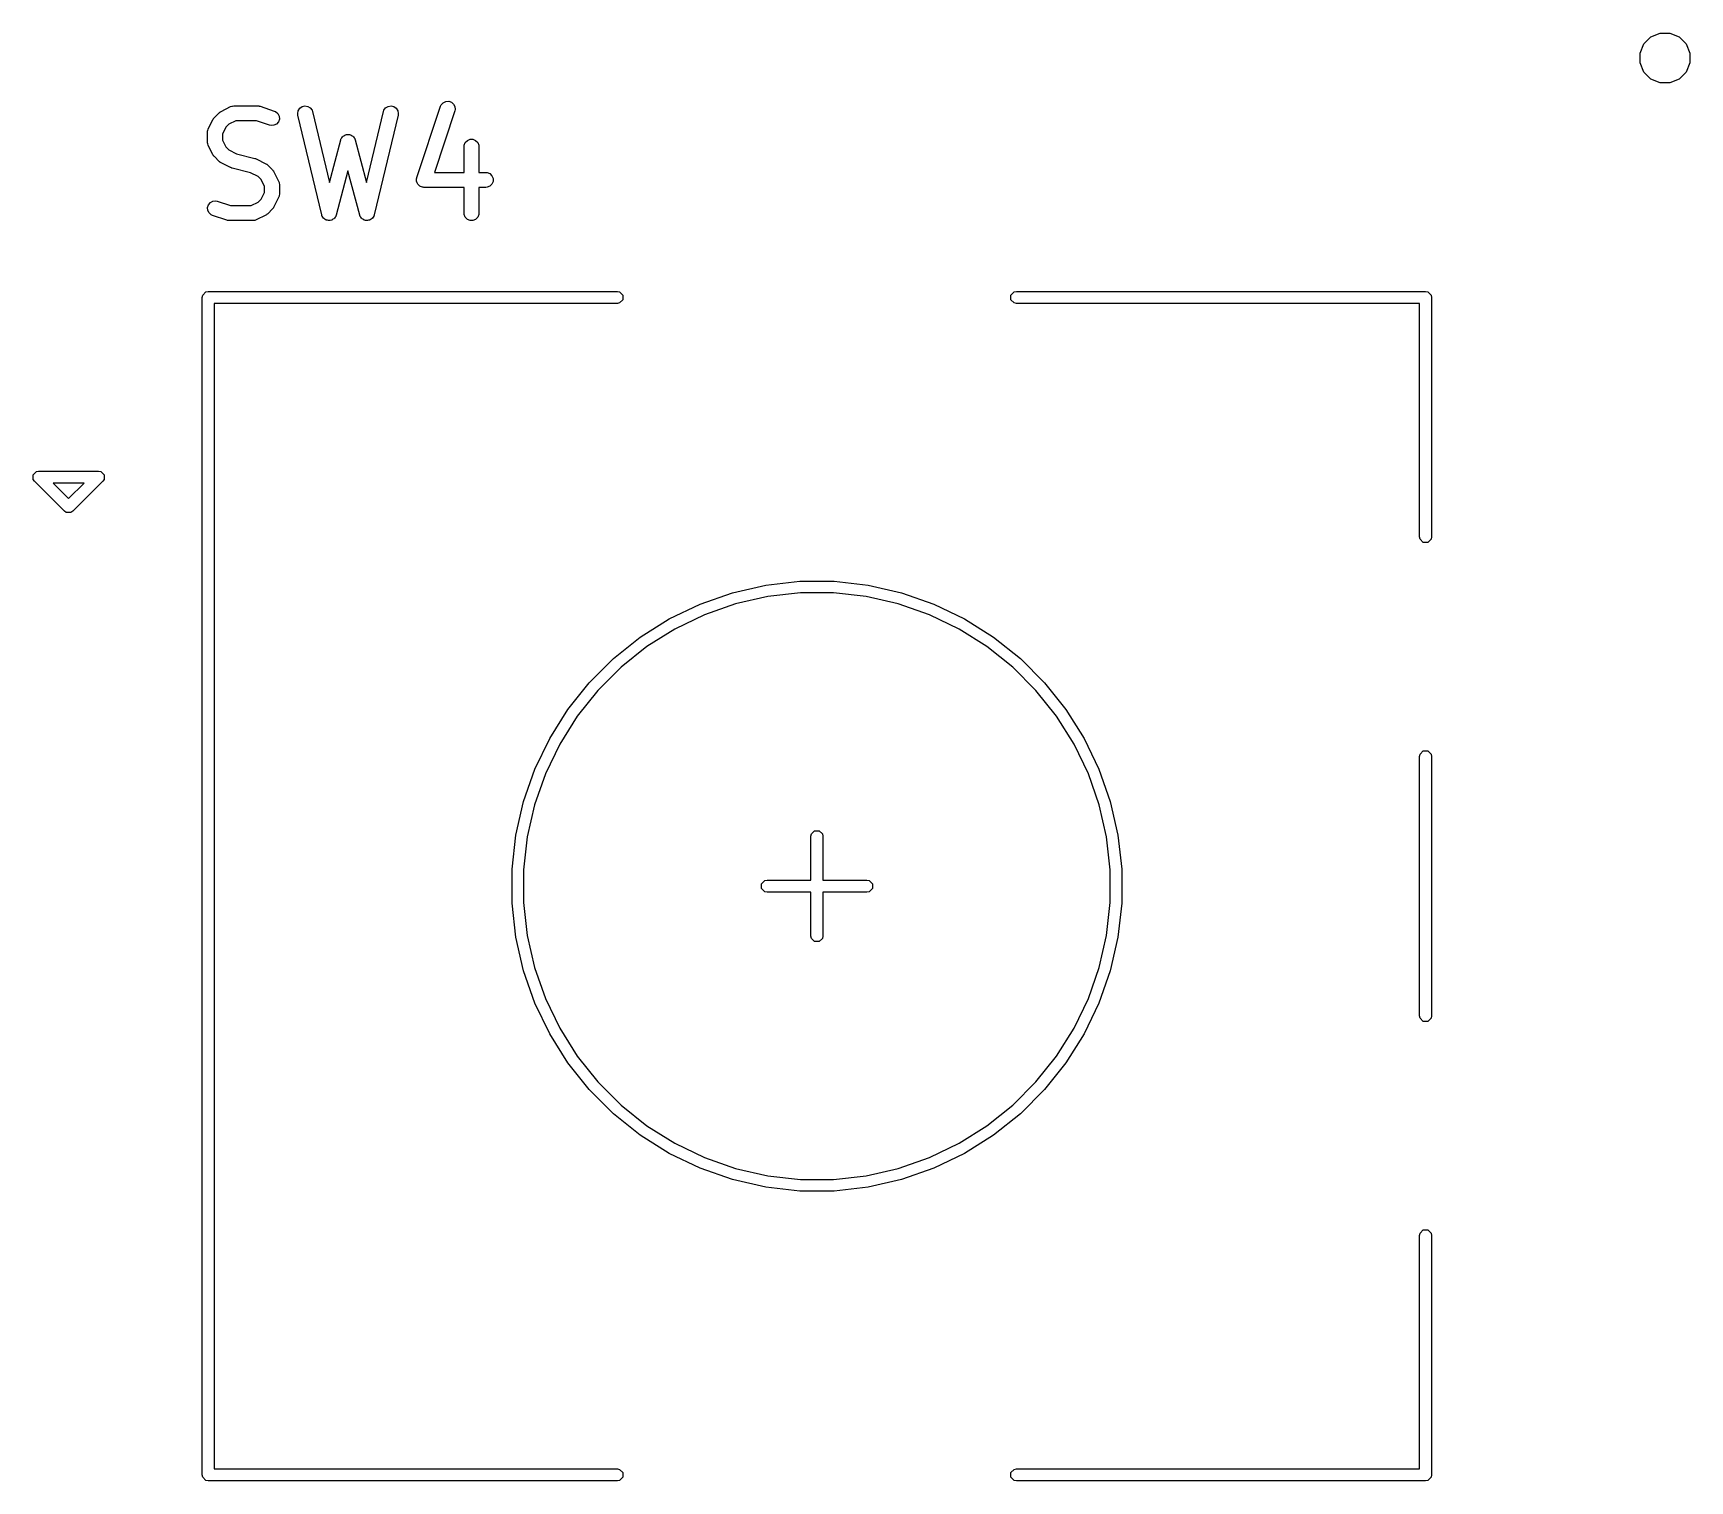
# Model space of a CAD drawing. Header units: millimetres. Extents: x 84.5 to 151.6, y -80.6 to -14.7.
# Drawn here: x 110.14 to 126.75, y -75.46 to -60.95 of the extents above; entities that cross this region are included whole.
import ezdxf

# ---------------------------------------------------------------- set-up
doc = ezdxf.new("R2010")
doc.units = ezdxf.units.MM
doc.layers.add('F.Silkscreen', color=41, linetype='CONTINUOUS', true_color=0xf2eda1)

msp = doc.modelspace()

# ---------------------------------------------------------------- linework, layer by layer
at = {"layer": 'F.Silkscreen', "linetype": 'CONTINUOUS'}
for p, q in [((126.250881, -61.150447), (126.288807, -61.058885)), ((126.288807, -61.058885), (126.358885, -60.988807)), ((126.358885, -60.988807), (126.450447, -60.950881)), ((126.450447, -60.950881), (126.549553, -60.950881)), ((126.549553, -60.950881), (126.641115, -60.988807)), ((126.641115, -60.988807), (126.711193, -61.058885)), ((126.711193, -61.058885), (126.749119, -61.150447)), ((126.250881, -61.249553), (126.250881, -61.150447)), ((126.288807, -61.341115), (126.250881, -61.249553)), ((126.749119, -61.249553), (126.711193, -61.341115)), ((126.749119, -61.150447), (126.749119, -61.249553)), ((126.358885, -61.411193), (126.288807, -61.341115)), ((126.450447, -61.449119), (126.358885, -61.411193)), ((126.641115, -61.411193), (126.549553, -61.449119)), ((126.711193, -61.341115), (126.641115, -61.411193)), ((126.549553, -61.449119), (126.450447, -61.449119)), ((111.961253, -61.797024), (112.008872, -61.749405)), ((112.008872, -61.749405), (112.014621, -61.744686)), ((112.014621, -61.744686), (112.015921, -61.743188)), ((112.015921, -61.743188), (112.01818, -61.741766)), ((112.01818, -61.741766), (112.020237, -61.740078)), ((112.020237, -61.740078), (112.022064, -61.73932)), ((112.022064, -61.73932), (112.028364, -61.735356)), ((112.028364, -61.735356), (112.123602, -61.687737)), ((112.123602, -61.687737), (112.137333, -61.682482)), ((112.137333, -61.682482), (112.140022, -61.68229)), ((112.140022, -61.68229), (112.142511, -61.68126)), ((112.142511, -61.68126), (112.157143, -61.679819)), ((112.157143, -61.679819), (112.395238, -61.679819)), ((112.395238, -61.679819), (112.402643, -61.680548)), ((112.402643, -61.680548), (112.404618, -61.680408)), ((112.404618, -61.680408), (112.407215, -61.680998)), ((112.407215, -61.680998), (112.40987, -61.68126)), ((112.40987, -61.68126), (112.411701, -61.682018)), ((112.411701, -61.682018), (112.418955, -61.683668)), ((112.418955, -61.683668), (112.561812, -61.731287)), ((112.561812, -61.731287), (112.575237, -61.737281)), ((112.575237, -61.737281), (112.597344, -61.756455)), ((112.597344, -61.756455), (112.610431, -61.782628)), ((112.796481, -61.757623), (112.801114, -61.728728)), ((112.798469, -61.772191), (112.796481, -61.757623)), ((112.801114, -61.728728), (112.81645, -61.703806)), ((112.81645, -61.703806), (112.840157, -61.686649)), ((112.840157, -61.686649), (112.868625, -61.679871)), ((112.868625, -61.679871), (112.89752, -61.684504)), ((112.89752, -61.684504), (112.922442, -61.69984)), ((112.922442, -61.69984), (112.939599, -61.723547)), ((112.939599, -61.723547), (112.944389, -61.737447)), ((112.944389, -61.737447), (113.11364, -62.448303)), ((113.486359, -62.448303), (113.655612, -61.737448)), ((113.655612, -61.737448), (113.660402, -61.723547)), ((113.660402, -61.723547), (113.677559, -61.69984)), ((113.677559, -61.69984), (113.702481, -61.684504)), ((113.702481, -61.684504), (113.731376, -61.679871)), ((113.731376, -61.679871), (113.759844, -61.68665)), ((113.759844, -61.68665), (113.783551, -61.703806)), ((113.783551, -61.703806), (113.798887, -61.728728)), ((113.798887, -61.728728), (113.80352, -61.757623)), ((113.80352, -61.757623), (113.801532, -61.772191)), ((113.990754, -62.397768), (114.228849, -61.683483)), ((114.371151, -61.730918), (114.165962, -62.346485)), ((114.228849, -61.683483), (114.234843, -61.670058)), ((114.234843, -61.670058), (114.254017, -61.647951)), ((114.254017, -61.647951), (114.28019, -61.634864)), ((114.28019, -61.634864), (114.30938, -61.632789)), ((114.30938, -61.632789), (114.337142, -61.642043)), ((114.337142, -61.642043), (114.35925, -61.661217)), ((114.35925, -61.661217), (114.372336, -61.687391)), ((114.374411, -61.716581), (114.371151, -61.730918)), ((114.372336, -61.687391), (114.374411, -61.716581)), ((111.891667, -61.945295), (111.893108, -61.930663)), ((111.893108, -61.930663), (111.894139, -61.928173)), ((111.894139, -61.928173), (111.89433, -61.925486)), ((111.89433, -61.925486), (111.899585, -61.911754)), ((111.899585, -61.911754), (111.947204, -61.816516)), ((111.947204, -61.816516), (111.951168, -61.810216)), ((111.951168, -61.810216), (111.951926, -61.808389)), ((111.951926, -61.808389), (111.953614, -61.806332)), ((111.953614, -61.806332), (111.955036, -61.804073)), ((111.955036, -61.804073), (111.956534, -61.802773)), ((111.956534, -61.802773), (111.961253, -61.797024)), ((112.075925, -61.894484), (112.041667, -61.963)), ((112.106332, -61.864077), (112.075925, -61.894484)), ((112.174848, -61.829819), (112.106332, -61.864077)), ((112.383068, -61.829819), (112.174848, -61.829819)), ((112.514377, -61.873589), (112.383068, -61.829819)), ((112.528714, -61.876849), (112.514377, -61.873589)), ((112.557904, -61.874774), (112.528714, -61.876849)), ((112.584078, -61.861688), (112.557904, -61.874774)), ((112.603252, -61.83958), (112.584078, -61.861688)), ((112.612506, -61.811818), (112.603252, -61.83958)), ((112.610431, -61.782628), (112.612506, -61.811818)), ((113.036564, -62.772191), (112.798469, -61.772191)), ((113.801532, -61.772191), (113.563436, -62.772191)), ((111.891667, -62.040533), (111.891667, -61.945295)), ((111.893108, -62.055165), (111.891667, -62.040533)), ((111.894139, -62.057654), (111.893108, -62.055165)), ((111.89433, -62.060342), (111.894139, -62.057654)), ((111.899585, -62.074074), (111.89433, -62.060342)), ((111.947204, -62.169312), (111.899585, -62.074074)), ((112.041667, -61.963), (112.041667, -62.022828)), ((112.041667, -62.022828), (112.075925, -62.091344)), ((112.075925, -62.091344), (112.106332, -62.121751)), ((113.11364, -62.448303), (113.227532, -62.021208)), ((113.227532, -62.021208), (113.228817, -62.017779)), ((113.228817, -62.017779), (113.229009, -62.01634)), ((113.229009, -62.01634), (113.229998, -62.01463)), ((113.229998, -62.01463), (113.232695, -62.007441)), ((113.232695, -62.007441), (113.238712, -61.99958)), ((113.238712, -61.99958), (113.243671, -61.991015)), ((113.243671, -61.991015), (113.247528, -61.988062)), ((113.247528, -61.988062), (113.250482, -61.984204)), ((113.250482, -61.984204), (113.259049, -61.979243)), ((113.259049, -61.979243), (113.266909, -61.973228)), ((113.266909, -61.973228), (113.271601, -61.971976)), ((113.271601, -61.971976), (113.275807, -61.969542)), ((113.275807, -61.969542), (113.285624, -61.968237)), ((113.285624, -61.968237), (113.295185, -61.965688)), ((113.295185, -61.965688), (113.299997, -61.966327)), ((113.299997, -61.966327), (113.304816, -61.965687)), ((113.304816, -61.965687), (113.314386, -61.968239)), ((113.314386, -61.968239), (113.324193, -61.969542)), ((113.324193, -61.969542), (113.328394, -61.971974)), ((113.328394, -61.971974), (113.333091, -61.973227)), ((113.333091, -61.973227), (113.340953, -61.979245)), ((113.340953, -61.979245), (113.349518, -61.984204)), ((113.349518, -61.984204), (113.35247, -61.988061)), ((113.35247, -61.988061), (113.356329, -61.991015)), ((113.356329, -61.991015), (113.36129, -61.999583)), ((113.36129, -61.999583), (113.367305, -62.007442)), ((113.367305, -62.007442), (113.369999, -62.014626)), ((113.369999, -62.014626), (113.370991, -62.016339)), ((113.370991, -62.016339), (113.371182, -62.01778)), ((113.371182, -62.01778), (113.372468, -62.021208)), ((113.372468, -62.021208), (113.486359, -62.448303)), ((114.463095, -62.088152), (114.464536, -62.07352)), ((114.463095, -62.346485), (114.463095, -62.088152)), ((114.464536, -62.07352), (114.475735, -62.046484)), ((114.475735, -62.046484), (114.496427, -62.025792)), ((114.496427, -62.025792), (114.523463, -62.014593)), ((114.523463, -62.014593), (114.552727, -62.014593)), ((114.552727, -62.014593), (114.579763, -62.025792)), ((114.579763, -62.025792), (114.600455, -62.046484)), ((114.600455, -62.046484), (114.611654, -62.07352)), ((114.611654, -62.07352), (114.613095, -62.088152)), ((114.613095, -62.088152), (114.613095, -62.346485)), ((111.951168, -62.175611), (111.947204, -62.169312)), ((111.951926, -62.177439), (111.951168, -62.175611)), ((111.953614, -62.179495), (111.951926, -62.177439)), ((111.955036, -62.181755), (111.953614, -62.179495)), ((111.956534, -62.183054), (111.955036, -62.181755)), ((111.961253, -62.188804), (111.956534, -62.183054)), ((112.008872, -62.236423), (111.961253, -62.188804)), ((112.014621, -62.241141), (112.008872, -62.236423)), ((112.015921, -62.24264), (112.014621, -62.241141)), ((112.01818, -62.244061), (112.015921, -62.24264)), ((112.020237, -62.24575), (112.01818, -62.244061)), ((112.022064, -62.246507), (112.020237, -62.24575)), ((112.028364, -62.250472), (112.022064, -62.246507)), ((112.123602, -62.298091), (112.028364, -62.250472)), ((112.106332, -62.121751), (112.183319, -62.160244)), ((112.183319, -62.160244), (112.365809, -62.205867)), ((112.365809, -62.205867), (112.366888, -62.206252)), ((112.366888, -62.206252), (112.367428, -62.206291)), ((112.367428, -62.206291), (112.373509, -62.208618)), ((112.373509, -62.208618), (112.379655, -62.210814)), ((112.379655, -62.210814), (112.38009, -62.211136)), ((112.38009, -62.211136), (112.38116, -62.211546)), ((112.38116, -62.211546), (112.476398, -62.259165)), ((112.476398, -62.259165), (112.482697, -62.263129)), ((112.482697, -62.263129), (112.484525, -62.263887)), ((112.484525, -62.263887), (112.486581, -62.265575)), ((112.486581, -62.265575), (112.488841, -62.266997)), ((112.488841, -62.266997), (112.49014, -62.268495)), ((112.124671, -62.2985), (112.123602, -62.298091)), ((112.125107, -62.298823), (112.124671, -62.2985)), ((112.131243, -62.301015), (112.125107, -62.298823)), ((112.137333, -62.303346), (112.131243, -62.301015)), ((112.137873, -62.303384), (112.137333, -62.303346)), ((112.138953, -62.30377), (112.137873, -62.303384)), ((112.321443, -62.349392), (112.138953, -62.30377)), ((112.39843, -62.387886), (112.321443, -62.349392)), ((112.428837, -62.418293), (112.39843, -62.387886)), ((112.463095, -62.486809), (112.428837, -62.418293)), ((112.49014, -62.268495), (112.49589, -62.273214)), ((112.49589, -62.273214), (112.543509, -62.320833)), ((112.543509, -62.320833), (112.548227, -62.326582)), ((112.548227, -62.326582), (112.549726, -62.327882)), ((112.549726, -62.327882), (112.551147, -62.330141)), ((112.551147, -62.330141), (112.552836, -62.332198)), ((112.552836, -62.332198), (112.553593, -62.334025)), ((112.553593, -62.334025), (112.557558, -62.340325)), ((112.557558, -62.340325), (112.605177, -62.435563)), ((113.299999, -62.331613), (113.181992, -62.774144)), ((113.418008, -62.774144), (113.299999, -62.331613)), ((113.987494, -62.412105), (113.988346, -62.408358)), ((113.988346, -62.42409), (113.987494, -62.412105)), ((113.988346, -62.406853), (113.989104, -62.405021)), ((113.988346, -62.408358), (113.988346, -62.406853)), ((113.988346, -62.436117), (113.988346, -62.42409)), ((113.989104, -62.405021), (113.990754, -62.397768)), ((114.165962, -62.346485), (114.463095, -62.346485)), ((114.613095, -62.346485), (114.680952, -62.346485)), ((114.680952, -62.346485), (114.695584, -62.347926)), ((114.695584, -62.347926), (114.72262, -62.359125)), ((114.72262, -62.359125), (114.743312, -62.379817)), ((114.743312, -62.379817), (114.754511, -62.406853)), ((114.754511, -62.406853), (114.754511, -62.436117)), ((112.428836, -62.615153), (112.463095, -62.546637)), ((112.463095, -62.546637), (112.463095, -62.486809)), ((112.605177, -62.597883), (112.557558, -62.693121)), ((112.605177, -62.435563), (112.610432, -62.449294)), ((112.610432, -62.584152), (112.605177, -62.597883)), ((112.610432, -62.449294), (112.610623, -62.451983)), ((112.610623, -62.581462), (112.610432, -62.584152)), ((112.610623, -62.451983), (112.611654, -62.454472)), ((112.611654, -62.578974), (112.610623, -62.581462)), ((112.611654, -62.454472), (112.613095, -62.469104)), ((112.613095, -62.564342), (112.611654, -62.578974)), ((112.613095, -62.469104), (112.613095, -62.564342)), ((113.989378, -62.438608), (113.988346, -62.436117)), ((113.989569, -62.441295), (113.989378, -62.438608)), ((113.994943, -62.452044), (113.989569, -62.441295)), ((113.999545, -62.463153), (113.994943, -62.452044)), ((114.00145, -62.465058), (113.999545, -62.463153)), ((114.002655, -62.467468), (114.00145, -62.465058)), ((114.011737, -62.475345), (114.002655, -62.467468)), ((114.020237, -62.483845), (114.011737, -62.475345)), ((114.022725, -62.484875), (114.020237, -62.483845)), ((114.024762, -62.486642), (114.022725, -62.484875)), ((114.036165, -62.490443), (114.024762, -62.486642)), ((114.047273, -62.495044), (114.036165, -62.490443)), ((114.051099, -62.49542), (114.047273, -62.495044)), ((114.052525, -62.495896), (114.051099, -62.49542)), ((114.054499, -62.495755), (114.052525, -62.495896)), ((114.061905, -62.496485), (114.054499, -62.495755)), ((114.463095, -62.496485), (114.061905, -62.496485)), ((114.463095, -62.754819), (114.463095, -62.496485)), ((114.680952, -62.496485), (114.613095, -62.496485)), ((114.613095, -62.496485), (114.613095, -62.754819)), ((114.695584, -62.495044), (114.680952, -62.496485)), ((114.72262, -62.483845), (114.695584, -62.495044)), ((114.743312, -62.463153), (114.72262, -62.483845)), ((114.754511, -62.436117), (114.743312, -62.463153)), ((111.892256, -62.69782), (111.90151, -62.670057)), ((111.894331, -62.72701), (111.892256, -62.69782)), ((111.907417, -62.753183), (111.894331, -62.72701)), ((111.90151, -62.670057), (111.920684, -62.64795)), ((111.929524, -62.772357), (111.907417, -62.753183)), ((111.920684, -62.64795), (111.946857, -62.634864)), ((111.946857, -62.634864), (111.976047, -62.632789)), ((111.976047, -62.632789), (111.990384, -62.636049)), ((111.990384, -62.636049), (112.121694, -62.679819)), ((112.121694, -62.679819), (112.329914, -62.679819)), ((112.329914, -62.679819), (112.398429, -62.645561)), ((112.398429, -62.645561), (112.428836, -62.615153)), ((112.490141, -62.76495), (112.488841, -62.76645)), ((112.495891, -62.760232), (112.490141, -62.76495)), ((112.543509, -62.712613), (112.495891, -62.760232)), ((112.548227, -62.706863), (112.543509, -62.712613)), ((112.549726, -62.705564), (112.548227, -62.706863)), ((112.551147, -62.703305), (112.549726, -62.705564)), ((112.552837, -62.701247), (112.551147, -62.703305)), ((112.553594, -62.699417), (112.552837, -62.701247)), ((112.557558, -62.693121), (112.553594, -62.699417)), ((114.464536, -62.769451), (114.463095, -62.754819)), ((114.613095, -62.754819), (114.611654, -62.769451)), ((111.94295, -62.778351), (111.929524, -62.772357)), ((112.085806, -62.82597), (111.94295, -62.778351)), ((112.093061, -62.827619), (112.085806, -62.82597)), ((112.094892, -62.828378), (112.093061, -62.827619)), ((112.097545, -62.828639), (112.094892, -62.828378)), ((112.100143, -62.82923), (112.097545, -62.828639)), ((112.102117, -62.829089), (112.100143, -62.82923)), ((112.109524, -62.829819), (112.102117, -62.829089)), ((112.347619, -62.829819), (112.109524, -62.829819)), ((112.362251, -62.828378), (112.347619, -62.829819)), ((112.36474, -62.827346), (112.362251, -62.828378)), ((112.367428, -62.827156), (112.36474, -62.827346)), ((112.38116, -62.821901), (112.367428, -62.827156)), ((112.476398, -62.774282), (112.38116, -62.821901)), ((112.482697, -62.770317), (112.476398, -62.774282)), ((112.484525, -62.76956), (112.482697, -62.770317)), ((112.486581, -62.767872), (112.484525, -62.76956)), ((112.488841, -62.76645), (112.486581, -62.767872)), ((113.038293, -62.77721), (113.036564, -62.772191)), ((113.038533, -62.779012), (113.038293, -62.77721)), ((113.039475, -62.78064), (113.038533, -62.779012)), ((113.041354, -62.786091), (113.039475, -62.78064)), ((113.04774, -62.794915), (113.041354, -62.786091)), ((113.053195, -62.804337), (113.04774, -62.794915)), ((113.056252, -62.806677), (113.053195, -62.804337)), ((113.058511, -62.809798), (113.056252, -62.806677)), ((113.067786, -62.815505), (113.058511, -62.809798)), ((113.076433, -62.822124), (113.067786, -62.815505)), ((113.080153, -62.823116), (113.076433, -62.822124)), ((113.083433, -62.825134), (113.080153, -62.823116)), ((113.094187, -62.826858), (113.083433, -62.825134)), ((113.104709, -62.829664), (113.094187, -62.826858)), ((113.108524, -62.829157), (113.104709, -62.829664)), ((113.112328, -62.829767), (113.108524, -62.829157)), ((113.122926, -62.827243), (113.112328, -62.829767)), ((113.133717, -62.82581), (113.122926, -62.827243)), ((113.137048, -62.823881), (113.133717, -62.82581)), ((113.140796, -62.822989), (113.137048, -62.823881)), ((113.14962, -62.816602), (113.140796, -62.822989)), ((113.159042, -62.811148), (113.14962, -62.816602)), ((113.161382, -62.80809), (113.159042, -62.811148)), ((113.164503, -62.805832), (113.161382, -62.80809)), ((113.17021, -62.796556), (113.164503, -62.805832)), ((113.176829, -62.78791), (113.17021, -62.796556)), ((113.178854, -62.78251), (113.176829, -62.78791)), ((113.179839, -62.78091), (113.178854, -62.78251)), ((113.180126, -62.779118), (113.179839, -62.78091)), ((113.181992, -62.774144), (113.180126, -62.779118)), ((113.419873, -62.779119), (113.418008, -62.774144)), ((113.420161, -62.78091), (113.419873, -62.779119)), ((113.421145, -62.782509), (113.420161, -62.78091)), ((113.423171, -62.787911), (113.421145, -62.782509)), ((113.429791, -62.796559), (113.423171, -62.787911)), ((113.435497, -62.805832), (113.429791, -62.796559)), ((113.438617, -62.80809), (113.435497, -62.805832)), ((113.440958, -62.811148), (113.438617, -62.80809)), ((113.450379, -62.816602), (113.440958, -62.811148)), ((113.459204, -62.822989), (113.450379, -62.816602)), ((113.462951, -62.823881), (113.459204, -62.822989)), ((113.466283, -62.82581), (113.462951, -62.823881)), ((113.477076, -62.827244), (113.466283, -62.82581)), ((113.487672, -62.829767), (113.477076, -62.827244)), ((113.491473, -62.829157), (113.487672, -62.829767)), ((113.495292, -62.829665), (113.491473, -62.829157)), ((113.505823, -62.826856), (113.495292, -62.829665)), ((113.516567, -62.825134), (113.505823, -62.826856)), ((113.519843, -62.823118), (113.516567, -62.825134)), ((113.523567, -62.822125), (113.519843, -62.823118)), ((113.532217, -62.815503), (113.523567, -62.822125)), ((113.541489, -62.809798), (113.532217, -62.815503)), ((113.543747, -62.806677), (113.541489, -62.809798)), ((113.546805, -62.804337), (113.543747, -62.806677)), ((113.55226, -62.794914), (113.546805, -62.804337)), ((113.558646, -62.786091), (113.55226, -62.794914)), ((113.560523, -62.780642), (113.558646, -62.786091)), ((113.561467, -62.779013), (113.560523, -62.780642)), ((113.561706, -62.777209), (113.561467, -62.779013)), ((113.563436, -62.772191), (113.561706, -62.777209)), ((114.475735, -62.796487), (114.464536, -62.769451)), ((114.496427, -62.817179), (114.475735, -62.796487)), ((114.523463, -62.828378), (114.496427, -62.817179)), ((114.552727, -62.828378), (114.523463, -62.828378)), ((114.579763, -62.817179), (114.552727, -62.828378)), ((114.600455, -62.796487), (114.579763, -62.817179)), ((114.611654, -62.769451), (114.600455, -62.796487)), ((111.84, -63.6), (111.844567, -63.577039)), ((111.844567, -63.577039), (111.877039, -63.544567)), ((111.877039, -63.544567), (111.9, -63.54)), ((111.9, -63.54), (116, -63.54)), ((116, -63.54), (116.022961, -63.544567)), ((116.022961, -63.544567), (116.055433, -63.577039)), ((116.055433, -63.577039), (116.055433, -63.622961)), ((119.944567, -63.577039), (119.977039, -63.544567)), ((119.944567, -63.622961), (119.944567, -63.577039)), ((119.977039, -63.544567), (120, -63.54)), ((120, -63.54), (124.1, -63.54)), ((124.1, -63.54), (124.122961, -63.544567)), ((124.122961, -63.544567), (124.155433, -63.577039)), ((124.155433, -63.577039), (124.16, -63.6)), ((111.84, -75.4), (111.84, -63.6)), ((116, -63.66), (111.96, -63.66)), ((111.96, -63.66), (111.96, -75.34)), ((116.022961, -63.655433), (116, -63.66)), ((116.055433, -63.622961), (116.022961, -63.655433)), ((119.977039, -63.655433), (119.944567, -63.622961)), ((120, -63.66), (119.977039, -63.655433)), ((124.04, -63.66), (120, -63.66)), ((124.04, -66), (124.04, -63.66)), ((124.16, -63.6), (124.16, -66)), ((110.144567, -65.377039), (110.177039, -65.344567)), ((110.144567, -65.422961), (110.144567, -65.377039)), ((110.177039, -65.344567), (110.2, -65.34)), ((110.2, -65.34), (110.8, -65.34)), ((110.8, -65.34), (110.822961, -65.344567)), ((110.822961, -65.344567), (110.855433, -65.377039)), ((110.855433, -65.377039), (110.855433, -65.422961)), ((110.157574, -65.442426), (110.144567, -65.422961)), ((110.457574, -65.742426), (110.157574, -65.442426)), ((110.344852, -65.46), (110.5, -65.615148)), ((110.655148, -65.46), (110.344852, -65.46)), ((110.5, -65.615148), (110.655148, -65.46)), ((110.842426, -65.442426), (110.542426, -65.742426)), ((110.855433, -65.422961), (110.842426, -65.442426)), ((110.477039, -65.755433), (110.457574, -65.742426)), ((110.542426, -65.742426), (110.522961, -65.755433)), ((110.522961, -65.755433), (110.477039, -65.755433)), ((124.044567, -66.022961), (124.04, -66)), ((124.077039, -66.055433), (124.044567, -66.022961)), ((124.122961, -66.055433), (124.077039, -66.055433)), ((124.155433, -66.022961), (124.122961, -66.055433)), ((124.16, -66), (124.155433, -66.022961)), ((116.828989, -66.672929), (117.152883, -66.559593)), ((117.152883, -66.559593), (117.487431, -66.483235)), ((117.487431, -66.483235), (117.828424, -66.444814)), ((117.834893, -66.56), (117.506756, -66.596973)), ((117.828424, -66.444814), (118.171576, -66.444814)), ((118.165107, -66.56), (117.834893, -66.56)), ((118.493244, -66.596973), (118.165107, -66.56)), ((118.171576, -66.444814), (118.512569, -66.483235)), ((118.512569, -66.483235), (118.847117, -66.559593)), ((118.847117, -66.559593), (119.171011, -66.672929)), ((116.51982, -66.821816), (116.828989, -66.672929)), ((117.184821, -66.670452), (116.873138, -66.779515)), ((117.506756, -66.596973), (117.184821, -66.670452)), ((118.815179, -66.670452), (118.493244, -66.596973)), ((119.126862, -66.779515), (118.815179, -66.670452)), ((119.171011, -66.672929), (119.48018, -66.821816)), ((116.229266, -67.004384), (116.51982, -66.821816)), ((116.873138, -66.779515), (116.575626, -66.922789)), ((119.424374, -66.922789), (119.126862, -66.779515)), ((119.48018, -66.821816), (119.770734, -67.004384)), ((115.960979, -67.218335), (116.229266, -67.004384)), ((116.575626, -66.922789), (116.296026, -67.098473)), ((119.703974, -67.098473), (119.424374, -66.922789)), ((119.770734, -67.004384), (120.039021, -67.218335)), ((115.718335, -67.460979), (115.960979, -67.218335)), ((116.296026, -67.098473), (116.037855, -67.304358)), ((119.962145, -67.304358), (119.703974, -67.098473)), ((120.039021, -67.218335), (120.281665, -67.460979)), ((116.037855, -67.304358), (115.804358, -67.537855)), ((120.195642, -67.537855), (119.962145, -67.304358)), ((115.504384, -67.729266), (115.718335, -67.460979)), ((115.804358, -67.537855), (115.598473, -67.796026)), ((120.401527, -67.796026), (120.195642, -67.537855)), ((120.281665, -67.460979), (120.495616, -67.729266)), ((115.321816, -68.01982), (115.504384, -67.729266)), ((120.495616, -67.729266), (120.678184, -68.01982)), ((115.598473, -67.796026), (115.422789, -68.075626)), ((120.577211, -68.075626), (120.401527, -67.796026)), ((115.172929, -68.328989), (115.321816, -68.01982)), ((115.422789, -68.075626), (115.279515, -68.373138)), ((120.720485, -68.373138), (120.577211, -68.075626)), ((120.678184, -68.01982), (120.827071, -68.328989)), ((124.04, -68.2), (124.044567, -68.177039)), ((124.04, -70.8), (124.04, -68.2)), ((124.044567, -68.177039), (124.077039, -68.144567)), ((124.077039, -68.144567), (124.122961, -68.144567)), ((124.122961, -68.144567), (124.155433, -68.177039)), ((124.155433, -68.177039), (124.16, -68.2)), ((124.16, -68.2), (124.16, -70.8)), ((115.059593, -68.652883), (115.172929, -68.328989)), ((115.279515, -68.373138), (115.170452, -68.684821)), ((120.829548, -68.684821), (120.720485, -68.373138)), ((120.827071, -68.328989), (120.940407, -68.652883)), ((114.983235, -68.987431), (115.059593, -68.652883)), ((115.170452, -68.684821), (115.096973, -69.006756)), ((120.903027, -69.006756), (120.829548, -68.684821)), ((120.940407, -68.652883), (121.016765, -68.987431)), ((114.944814, -69.328424), (114.983235, -68.987431)), ((115.096973, -69.006756), (115.06, -69.334893)), ((117.94, -69), (117.944567, -68.977039)), ((117.94, -69.44), (117.94, -69)), ((117.944567, -68.977039), (117.977039, -68.944567)), ((117.977039, -68.944567), (118.022961, -68.944567)), ((118.022961, -68.944567), (118.055433, -68.977039)), ((118.055433, -68.977039), (118.06, -69)), ((118.06, -69), (118.06, -69.44)), ((120.94, -69.334893), (120.903027, -69.006756)), ((121.016765, -68.987431), (121.055186, -69.328424)), ((114.944814, -69.334893), (114.944814, -69.328424)), ((114.944814, -69.671576), (114.944814, -69.334893)), ((115.06, -69.334893), (115.06, -69.665107)), ((120.94, -69.665107), (120.94, -69.334893)), ((121.055186, -69.328424), (121.055186, -69.671576)), ((117.444567, -69.477039), (117.477039, -69.444567)), ((117.444567, -69.522961), (117.444567, -69.477039)), ((117.477039, -69.555433), (117.444567, -69.522961)), ((117.477039, -69.444567), (117.5, -69.44)), ((117.5, -69.56), (117.477039, -69.555433)), ((117.5, -69.44), (117.94, -69.44)), ((117.94, -69.56), (117.5, -69.56)), ((117.94, -70), (117.94, -69.56)), ((118.06, -69.44), (118.5, -69.44)), ((118.5, -69.56), (118.06, -69.56)), ((118.06, -69.56), (118.06, -70)), ((118.5, -69.44), (118.522961, -69.444567)), ((118.522961, -69.555433), (118.5, -69.56)), ((118.522961, -69.444567), (118.555433, -69.477039)), ((118.555433, -69.522961), (118.522961, -69.555433)), ((118.555433, -69.477039), (118.555433, -69.522961)), ((114.983235, -70.012569), (114.944814, -69.671576)), ((115.06, -69.665107), (115.096973, -69.993244)), ((120.903027, -69.993244), (120.94, -69.665107)), ((121.055186, -69.671576), (121.016765, -70.012569)), ((115.059593, -70.347117), (114.983235, -70.012569)), ((115.096973, -69.993244), (115.170452, -70.315179)), ((117.944567, -70.022961), (117.94, -70)), ((117.977039, -70.055433), (117.944567, -70.022961)), ((118.022961, -70.055433), (117.977039, -70.055433)), ((118.055433, -70.022961), (118.022961, -70.055433)), ((118.06, -70), (118.055433, -70.022961)), ((120.829548, -70.315179), (120.903027, -69.993244)), ((121.016765, -70.012569), (120.940407, -70.347117)), ((115.172929, -70.671011), (115.059593, -70.347117)), ((115.170452, -70.315179), (115.279515, -70.626862)), ((120.720485, -70.626862), (120.829548, -70.315179)), ((120.940407, -70.347117), (120.827071, -70.671011)), ((115.321816, -70.98018), (115.172929, -70.671011)), ((115.279515, -70.626862), (115.422789, -70.924374)), ((120.577211, -70.924374), (120.720485, -70.626862)), ((120.827071, -70.671011), (120.678184, -70.98018)), ((124.044567, -70.822961), (124.04, -70.8)), ((124.077039, -70.855433), (124.044567, -70.822961)), ((124.122961, -70.855433), (124.077039, -70.855433)), ((124.155433, -70.822961), (124.122961, -70.855433)), ((124.16, -70.8), (124.155433, -70.822961)), ((115.504384, -71.270734), (115.321816, -70.98018)), ((115.422789, -70.924374), (115.598473, -71.203974)), ((120.401527, -71.203974), (120.577211, -70.924374)), ((120.678184, -70.98018), (120.495616, -71.270734)), ((115.598473, -71.203974), (115.804358, -71.462145)), ((120.195642, -71.462145), (120.401527, -71.203974)), ((115.718335, -71.539021), (115.504384, -71.270734)), ((120.495616, -71.270734), (120.281665, -71.539021)), ((115.960979, -71.781665), (115.718335, -71.539021)), ((115.804358, -71.462145), (116.037855, -71.695642)), ((119.962145, -71.695642), (120.195642, -71.462145)), ((120.281665, -71.539021), (120.039021, -71.781665)), ((116.037855, -71.695642), (116.296026, -71.901527)), ((119.703974, -71.901527), (119.962145, -71.695642)), ((116.229266, -71.995616), (115.960979, -71.781665)), ((120.039021, -71.781665), (119.770734, -71.995616)), ((116.51982, -72.178184), (116.229266, -71.995616)), ((116.296026, -71.901527), (116.575626, -72.077211)), ((119.424374, -72.077211), (119.703974, -71.901527)), ((119.770734, -71.995616), (119.48018, -72.178184)), ((116.828989, -72.327071), (116.51982, -72.178184)), ((116.575626, -72.077211), (116.873138, -72.220485)), ((116.873138, -72.220485), (117.184821, -72.329548)), ((118.815179, -72.329548), (119.126862, -72.220485)), ((119.126862, -72.220485), (119.424374, -72.077211)), ((119.48018, -72.178184), (119.171011, -72.327071)), ((117.152883, -72.440407), (116.828989, -72.327071)), ((117.184821, -72.329548), (117.506756, -72.403027)), ((118.493244, -72.403027), (118.815179, -72.329548)), ((119.171011, -72.327071), (118.847117, -72.440407)), ((117.487431, -72.516765), (117.152883, -72.440407)), ((117.828424, -72.555186), (117.487431, -72.516765)), ((117.506756, -72.403027), (117.834893, -72.44)), ((118.171576, -72.555186), (117.828424, -72.555186)), ((117.834893, -72.44), (118.165107, -72.44)), ((118.165107, -72.44), (118.493244, -72.403027)), ((118.512569, -72.516765), (118.171576, -72.555186)), ((118.847117, -72.440407), (118.512569, -72.516765)), ((124.04, -73), (124.044567, -72.977039)), ((124.04, -75.34), (124.04, -73)), ((124.044567, -72.977039), (124.077039, -72.944567)), ((124.077039, -72.944567), (124.122961, -72.944567)), ((124.122961, -72.944567), (124.155433, -72.977039)), ((124.155433, -72.977039), (124.16, -73)), ((124.16, -73), (124.16, -75.4)), ((111.96, -75.34), (116, -75.34)), ((116, -75.34), (116.022961, -75.344567)), ((116.022961, -75.344567), (116.055433, -75.377039)), ((116.055433, -75.377039), (116.055433, -75.422961)), ((119.944567, -75.377039), (119.977039, -75.344567)), ((119.944567, -75.422961), (119.944567, -75.377039)), ((119.977039, -75.344567), (120, -75.34)), ((120, -75.34), (124.04, -75.34)), ((111.844567, -75.422961), (111.84, -75.4)), ((111.877039, -75.455433), (111.844567, -75.422961)), ((111.9, -75.46), (111.877039, -75.455433)), ((116, -75.46), (111.9, -75.46)), ((116.022961, -75.455433), (116, -75.46)), ((116.055433, -75.422961), (116.022961, -75.455433)), ((119.977039, -75.455433), (119.944567, -75.422961)), ((120, -75.46), (119.977039, -75.455433)), ((124.1, -75.46), (120, -75.46)), ((124.122961, -75.455433), (124.1, -75.46)), ((124.155433, -75.422961), (124.122961, -75.455433)), ((124.16, -75.4), (124.155433, -75.422961))]:
    msp.add_line(p, q, dxfattribs=at)

doc.saveas('drawing.dxf')
